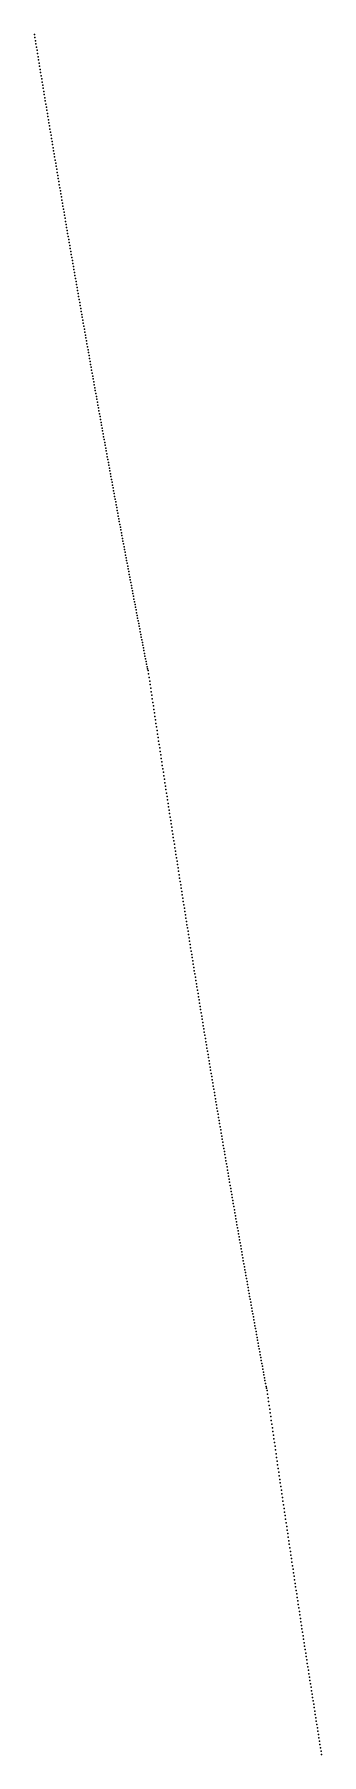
# Model space of a CAD drawing. Header units: metres. Extents: x 0 to 360, y 46 to 216.
# Drawn here: x 341.66 to 347.92, y 121.82 to 159.35 of the extents above; entities that cross this region are included whole.
import ezdxf

# ---------------------------------------------------------------- set-up
doc = ezdxf.new("R2010")
doc.units = ezdxf.units.M

msp = doc.modelspace()

# ---------------------------------------------------------------- linework, layer by layer
for p in [(341.656, 159.347), (341.667, 159.278), (341.679, 159.208), (341.69, 159.139), (341.701, 159.069), (341.713, 159), (341.724, 158.93), (341.735, 158.861), (341.747, 158.792), (341.758, 158.723), (341.769, 158.653), (341.781, 158.584), (341.792, 158.515), (341.803, 158.446), (341.815, 158.377), (341.826, 158.309), (341.837, 158.24), (341.849, 158.171), (341.86, 158.102), (341.871, 158.034), (341.883, 157.965), (341.894, 157.897), (341.905, 157.828), (341.917, 157.76), (341.928, 157.692), (341.939, 157.623), (341.951, 157.555), (341.962, 157.487), (341.974, 157.419), (341.985, 157.351), (341.996, 157.283), (342.008, 157.215), (342.019, 157.147), (342.03, 157.079), (342.042, 157.011), (342.053, 156.944), (342.064, 156.876), (342.076, 156.808), (342.087, 156.741), (342.098, 156.673), (342.11, 156.606), (342.121, 156.539), (342.132, 156.471), (342.144, 156.404), (342.155, 156.337), (342.166, 156.27), (342.178, 156.203), (342.189, 156.135), (342.2, 156.069), (342.212, 156.002), (342.223, 155.935), (342.235, 155.868), (342.246, 155.801), (342.257, 155.734), (342.269, 155.668), (342.28, 155.601), (342.291, 155.535), (342.303, 155.468), (342.314, 155.402), (342.325, 155.335), (342.337, 155.269), (342.348, 155.203), (342.359, 155.137), (342.371, 155.07), (342.382, 155.004), (342.394, 154.938), (342.405, 154.872), (342.416, 154.806), (342.428, 154.74), (342.439, 154.675), (342.45, 154.609), (342.462, 154.543), (342.473, 154.477), (342.484, 154.412), (342.496, 154.346), (342.507, 154.281), (342.519, 154.215), (342.53, 154.15), (342.541, 154.084), (342.553, 154.019), (342.564, 153.954), (342.575, 153.889), (342.587, 153.824), (342.598, 153.758), (342.609, 153.693), (342.621, 153.628), (342.632, 153.563), (342.644, 153.499), (342.655, 153.434), (342.666, 153.369), (342.678, 153.304), (342.689, 153.24), (342.7, 153.175), (342.712, 153.11), (342.723, 153.046), (342.735, 152.982), (342.746, 152.917), (342.757, 152.853), (342.769, 152.788), (342.78, 152.724), (342.792, 152.66), (342.803, 152.596), (342.814, 152.532), (342.826, 152.468), (342.837, 152.404), (342.848, 152.34), (342.86, 152.276), (342.871, 152.212), (342.883, 152.148), (342.894, 152.085), (342.905, 152.021), (342.917, 151.957), (342.928, 151.894), (342.939, 151.83), (342.951, 151.767), (342.962, 151.703), (342.974, 151.64), (342.985, 151.577), (342.996, 151.513), (343.008, 151.45), (343.019, 151.387), (343.031, 151.324), (343.042, 151.261), (343.053, 151.198), (343.065, 151.135), (343.076, 151.072), (343.088, 151.009), (343.099, 150.946), (343.11, 150.883), (343.122, 150.821), (343.133, 150.758), (343.145, 150.695), (343.156, 150.633), (343.167, 150.57), (343.179, 150.508), (343.19, 150.446), (343.202, 150.383), (343.213, 150.321), (343.224, 150.259), (343.236, 150.196), (343.247, 150.134), (343.259, 150.072), (343.27, 150.01), (343.281, 149.948), (343.293, 149.886), (343.304, 149.824), (343.316, 149.762), (343.327, 149.7), (343.338, 149.639), (343.35, 149.577), (343.361, 149.515), (343.373, 149.454), (343.384, 149.392), (343.395, 149.331), (343.407, 149.269), (343.418, 149.208), (343.43, 149.146), (343.441, 149.085), (343.452, 149.024), (343.464, 148.962), (343.475, 148.901), (343.487, 148.84), (343.498, 148.779), (343.509, 148.718), (343.521, 148.657), (343.532, 148.596), (343.544, 148.535), (343.555, 148.474), (343.567, 148.414), (343.578, 148.353), (343.589, 148.292), (343.601, 148.231), (343.612, 148.171), (343.624, 148.11), (343.635, 148.05), (343.646, 147.989), (343.658, 147.929), (343.669, 147.869), (343.681, 147.808), (343.692, 147.748), (343.704, 147.688), (343.715, 147.628), (343.726, 147.567), (343.738, 147.507), (343.749, 147.447), (343.761, 147.387), (343.772, 147.327), (343.784, 147.268), (343.795, 147.208), (343.806, 147.148), (343.818, 147.088), (343.829, 147.028), (343.841, 146.969), (343.852, 146.909), (343.863, 146.85), (343.875, 146.79), (343.886, 146.731), (343.898, 146.671), (343.909, 146.612), (343.921, 146.552), (343.932, 146.493), (343.943, 146.434), (343.955, 146.375), (343.966, 146.316), (343.978, 146.256), (343.989, 146.197), (344.001, 146.138), (344.012, 146.079), (344.024, 146.021), (344.035, 145.962), (344.046, 145.903), (344.058, 145.844), (344.069, 145.785), (344.081, 145.727), (344.092, 145.668), (344.104, 145.609), (344.115, 145.551), (344.126, 145.507), (344.138, 145.471), (344.149, 145.394), (344.161, 145.316), (344.172, 145.239), (344.184, 145.161), (344.195, 145.084), (344.207, 145.006), (344.218, 144.929), (344.229, 144.852), (344.241, 144.775), (344.252, 144.697), (344.264, 144.62), (344.275, 144.544), (344.287, 144.467), (344.298, 144.39), (344.309, 144.313), (344.321, 144.237), (344.332, 144.16), (344.344, 144.084), (344.355, 144.007), (344.367, 143.931), (344.378, 143.855), (344.39, 143.779), (344.401, 143.703), (344.413, 143.627), (344.424, 143.551), (344.435, 143.475), (344.447, 143.399), (344.458, 143.323), (344.47, 143.248), (344.481, 143.172), (344.493, 143.097), (344.504, 143.022), (344.516, 142.946), (344.527, 142.871), (344.538, 142.796), (344.55, 142.721), (344.561, 142.646), (344.573, 142.571), (344.584, 142.496), (344.596, 142.421), (344.607, 142.347), (344.619, 142.272), (344.63, 142.198), (344.642, 142.123), (344.653, 142.049), (344.665, 141.974), (344.676, 141.9), (344.687, 141.826), (344.699, 141.752), (344.71, 141.678), (344.722, 141.604), (344.733, 141.53), (344.745, 141.456), (344.756, 141.383), (344.768, 141.309), (344.779, 141.236), (344.791, 141.162), (344.802, 141.089), (344.814, 141.015), (344.825, 140.942), (344.836, 140.869), (344.848, 140.796), (344.859, 140.723), (344.871, 140.65), (344.882, 140.577), (344.894, 140.504), (344.905, 140.431), (344.917, 140.359), (344.928, 140.286), (344.94, 140.214), (344.951, 140.141), (344.963, 140.069), (344.974, 139.996), (344.986, 139.924), (344.997, 139.852), (345.008, 139.78), (345.02, 139.708), (345.031, 139.636), (345.043, 139.564), (345.054, 139.492), (345.066, 139.421), (345.077, 139.349), (345.089, 139.277), (345.1, 139.206), (345.112, 139.134), (345.123, 139.063), (345.135, 138.992), (345.146, 138.92), (345.158, 138.849), (345.169, 138.778), (345.181, 138.707), (345.192, 138.636), (345.204, 138.565), (345.215, 138.495), (345.227, 138.424), (345.238, 138.353), (345.249, 138.283), (345.261, 138.212), (345.272, 138.142), (345.284, 138.071), (345.295, 138.001), (345.307, 137.931), (345.318, 137.86), (345.33, 137.79), (345.341, 137.72), (345.353, 137.65), (345.364, 137.58), (345.376, 137.51), (345.387, 137.441), (345.399, 137.371), (345.41, 137.301), (345.422, 137.232), (345.433, 137.162), (345.445, 137.093), (345.456, 137.024), (345.468, 136.954), (345.479, 136.885), (345.491, 136.816), (345.502, 136.747), (345.514, 136.678), (345.525, 136.609), (345.537, 136.54), (345.548, 136.471), (345.56, 136.402), (345.571, 136.334), (345.583, 136.265), (345.594, 136.196), (345.606, 136.128), (345.617, 136.06), (345.629, 135.991), (345.64, 135.923), (345.652, 135.855), (345.663, 135.787), (345.675, 135.718), (345.686, 135.65), (345.698, 135.583), (345.709, 135.515), (345.721, 135.447), (345.732, 135.379), (345.744, 135.311), (345.755, 135.244), (345.767, 135.176), (345.778, 135.109), (345.79, 135.041), (345.801, 134.974), (345.813, 134.907), (345.824, 134.839), (345.836, 134.772), (345.847, 134.705), (345.859, 134.638), (345.87, 134.571), (345.882, 134.504), (345.893, 134.437), (345.905, 134.371), (345.916, 134.304), (345.928, 134.237), (345.939, 134.171), (345.951, 134.104), (345.962, 134.038), (345.974, 133.971), (345.985, 133.905), (345.997, 133.839), (346.008, 133.772), (346.02, 133.706), (346.031, 133.64), (346.043, 133.574), (346.054, 133.508), (346.066, 133.442), (346.077, 133.376), (346.089, 133.311), (346.1, 133.245), (346.112, 133.179), (346.123, 133.114), (346.135, 133.048), (346.146, 132.983), (346.158, 132.917), (346.169, 132.852), (346.181, 132.787), (346.192, 132.722), (346.204, 132.657), (346.215, 132.591), (346.227, 132.526), (346.238, 132.461), (346.25, 132.397), (346.261, 132.332), (346.273, 132.267), (346.284, 132.202), (346.296, 132.138), (346.307, 132.073), (346.319, 132.009), (346.33, 131.944), (346.342, 131.88), (346.353, 131.815), (346.365, 131.751), (346.376, 131.687), (346.388, 131.623), (346.4, 131.559), (346.411, 131.495), (346.423, 131.431), (346.434, 131.367), (346.446, 131.303), (346.457, 131.239), (346.469, 131.175), (346.48, 131.112), (346.492, 131.048), (346.503, 130.984), (346.515, 130.921), (346.526, 130.858), (346.538, 130.794), (346.549, 130.731), (346.561, 130.668), (346.572, 130.604), (346.584, 130.541), (346.595, 130.478), (346.607, 130.415), (346.618, 130.352), (346.63, 130.289), (346.642, 130.226), (346.653, 130.164), (346.665, 130.101), (346.676, 130.038), (346.688, 129.976), (346.699, 129.913), (346.711, 129.851), (346.722, 129.812), (346.734, 129.763), (346.745, 129.681), (346.757, 129.599), (346.768, 129.518), (346.78, 129.436), (346.791, 129.354), (346.803, 129.273), (346.814, 129.192), (346.826, 129.11), (346.838, 129.029), (346.849, 128.948), (346.861, 128.867), (346.872, 128.786), (346.884, 128.705), (346.895, 128.625), (346.907, 128.544), (346.918, 128.464), (346.93, 128.383), (346.941, 128.303), (346.953, 128.223), (346.964, 128.143), (346.976, 128.063), (346.987, 127.983), (346.999, 127.903), (347.011, 127.823), (347.022, 127.744), (347.034, 127.664), (347.045, 127.585), (347.057, 127.505), (347.068, 127.426), (347.08, 127.347), (347.091, 127.268), (347.103, 127.189), (347.114, 127.11), (347.126, 127.032), (347.138, 126.953), (347.149, 126.874), (347.161, 126.796), (347.172, 126.717), (347.184, 126.639), (347.195, 126.561), (347.207, 126.483), (347.218, 126.405), (347.23, 126.327), (347.241, 126.249), (347.253, 126.172), (347.264, 126.094), (347.276, 126.016), (347.288, 125.939), (347.299, 125.862), (347.311, 125.784), (347.322, 125.707), (347.334, 125.63), (347.345, 125.553), (347.357, 125.476), (347.368, 125.399), (347.38, 125.323), (347.392, 125.246), (347.403, 125.17), (347.415, 125.093), (347.426, 125.017), (347.438, 124.941), (347.449, 124.864), (347.461, 124.788), (347.472, 124.712), (347.484, 124.636), (347.495, 124.561), (347.507, 124.485), (347.519, 124.409), (347.53, 124.334), (347.542, 124.258), (347.553, 124.183), (347.565, 124.108), (347.576, 124.033), (347.588, 123.957), (347.599, 123.882), (347.611, 123.808), (347.623, 123.733), (347.634, 123.658), (347.646, 123.583), (347.657, 123.509), (347.669, 123.434), (347.68, 123.36), (347.692, 123.286), (347.703, 123.211), (347.715, 123.137), (347.727, 123.063), (347.738, 122.989), (347.75, 122.915), (347.761, 122.842), (347.773, 122.768), (347.784, 122.694), (347.796, 122.621), (347.807, 122.547), (347.819, 122.474), (347.831, 122.401), (347.842, 122.327), (347.854, 122.254), (347.865, 122.181), (347.877, 122.108), (347.888, 122.036), (347.9, 121.963), (347.912, 121.89), (347.923, 121.818)]:
    msp.add_point(p)

doc.saveas('drawing.dxf')
